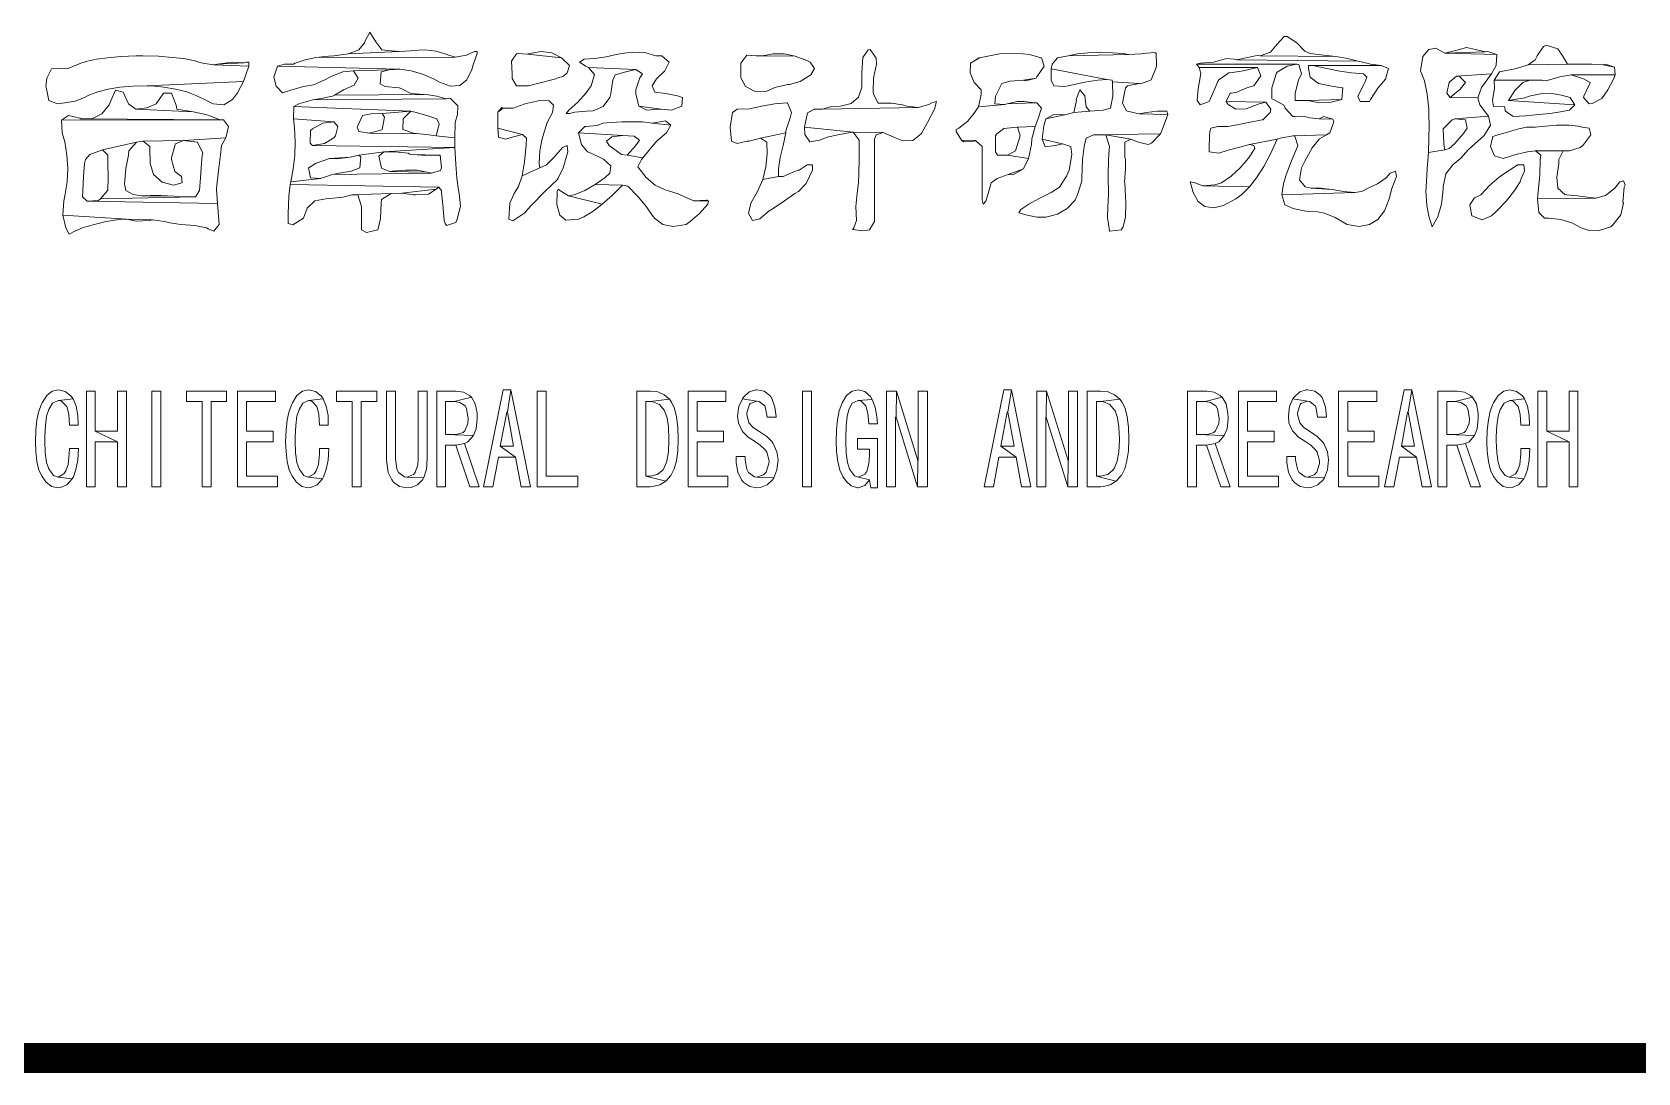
# Model space of a CAD drawing. Extents: x 0 to 1472, y -2 to 594.
# Drawn here: x 1410.73 to 1443, y 523.7 to 544.61 of the extents above; entities that cross this region are included whole.
import ezdxf

# ---------------------------------------------------------------- set-up
doc = ezdxf.new("R2010")
doc.units = 0
doc.header["$LTSCALE"] = 10
doc.header["$MEASUREMENT"] = 0
doc.layers.add('BTTK', color=7, linetype='Continuous')

# ---------------------------------------------------------------- blocks, each defined once
blk = doc.blocks.new('2017-0911-140129')
at = {"lineweight": 0}
for points in [[(-44.239, 20.608), (-44.331, 20.435), (-44.346, 20.391), (-44.46, 20.255), (-44.666, 20.17), (-43.648, 20.218), (-43.879, 20.24), (-43.993, 20.255), (-44.114, 20.413)], [(-25.862, 20.523), (-26.002, 20.369), (-26.138, 20.203), (-26.343, 20.134), (-24.822, 20.115), (-25.068, 20.148), (-25.337, 20.178), (-25.45, 20.226), (-25.605, 20.391), (-25.608, 20.395), (-25.803, 20.519)], [(-20.596, 20.347), (-20.651, 20.321), (-20.776, 20.134), (-20.817, 20.049), (-20.956, 19.954), (-20.166, 19.961), (-20.254, 20.112), (-20.365, 20.273)], [(-48.8, 20.134), (-48.936, 20.13), (-49.244, 20.115), (-49.509, 20.093), (-49.729, 20.064), (-49.909, 20.027), (-50.045, 19.983), (-50.284, 19.884), (-50.475, 19.876), (-50.637, 19.873), (-50.729, 19.682), (-50.747, 19.513), (-50.744, 19.502), (-50.692, 19.233), (-50.512, 19.167), (-50.369, 19.189), (-50.159, 19.219), (-49.972, 19.296), (-49.884, 19.344), (-49.704, 19.41), (-49.498, 19.465), (-49.263, 19.502), (-49.002, 19.524), (-48.711, 19.531), (-46.779, 19.619), (-46.672, 19.921), (-47.381, 19.95), (-47.594, 19.983), (-47.624, 19.994), (-47.778, 20.038), (-47.973, 20.075), (-48.208, 20.101), (-48.484, 20.123)], [(-42.079, 20.218), (-42.134, 20.218), (-42.292, 20.148), (-42.523, 20.104), (-45.32, 20.097), (-45.54, 20.049), (-45.735, 19.983), (-45.772, 19.965), (-45.952, 19.961), (-46.091, 19.921), (-43.633, 19.862), (-43.409, 19.832), (-43.181, 19.766), (-42.942, 19.66), (-42.839, 19.601), (-42.615, 19.524), (-42.431, 19.538), (-42.288, 19.649), (-42.185, 19.854), (-42.159, 19.95), (-42.079, 20.178)], [(-43.133, 20.251), (-43.376, 20.24), (-43.416, 20.233), (-43.648, 20.218), (-44.666, 20.17), (-44.963, 20.134), (-45.07, 20.126), (-45.32, 20.097), (-42.523, 20.104), (-42.692, 20.156), (-42.692, 20.156), (-42.905, 20.222)], [(-41.266, 20.178), (-41.292, 20.174), (-41.391, 20.027), (-41.377, 19.77), (-41.377, 19.704), (-41.377, 19.674), (-41.292, 19.527), (-41.05, 19.531), (-41.024, 19.538), (-40.84, 19.582), (-40.528, 19.66), (-40.473, 19.682), (-40.348, 19.726), (-40.274, 19.792), (-40.223, 19.939), (-40.388, 20.093), (-41.072, 20.167)], [(-40.796, 20.218), (-41.031, 20.178), (-41.072, 20.167), (-40.388, 20.093), (-40.583, 20.192)], [(-38.841, 20.203), (-39.08, 20.192), (-39.286, 20.156), (-39.488, 20.112), (-39.719, 20.079), (-39.933, 20.067), (-40.024, 20.005), (-39.896, 19.921), (-39.844, 19.898), (-38.889, 19.854), (-38.76, 19.77), (-38.808, 19.689), (-38.889, 19.446), (-38.889, 19.366), (-38.83, 19.119), (-38.382, 19.061), (-38.176, 19.042), (-37.97, 19.123), (-37.952, 19.296), (-38.055, 19.325), (-38.286, 19.377), (-38.51, 19.402), (-38.566, 19.531), (-38.474, 19.671), (-38.312, 19.832), (-38.22, 20.005), (-38.367, 20.134), (-38.492, 20.134), (-38.709, 20.2)], [(-36.658, 20.145), (-36.78, 19.983), (-36.783, 19.689), (-36.688, 19.513), (-36.493, 19.413), (-36.258, 19.424), (-36.096, 19.494), (-35.843, 19.553), (-35.806, 19.557), (-35.589, 19.619), (-35.372, 19.748), (-35.302, 19.876), (-35.391, 20.005), (-35.457, 20.038), (-35.688, 20.123), (-36.475, 20.134)], [(-36.133, 20.174), (-36.346, 20.134), (-36.475, 20.134), (-35.688, 20.123), (-35.912, 20.17)], [(-34.185, 20.262), (-34.222, 20.251), (-34.332, 20.097), (-34.347, 19.792), (-34.347, 19.785), (-34.347, 19.505), (-34.42, 19.299), (-34.564, 19.175), (-34.781, 19.123), (-34.957, 19.116), (-35.141, 19.061), (-33.215, 19.094), (-33.447, 19.123), (-33.535, 19.145), (-33.759, 19.178), (-34.024, 19.182), (-34.112, 19.362), (-34.119, 19.417), (-34.115, 19.682), (-34.057, 19.961), (-34.06, 20.086)], [(-31.356, 20.181), (-31.584, 20.17), (-31.786, 20.134), (-31.984, 20.09), (-32.164, 19.983), (-32.172, 19.792), (-32.094, 19.597), (-31.951, 19.446), (-31.951, 19.355), (-32.003, 19.105), (-31.481, 19.152), (-31.679, 19.167), (-31.664, 19.318), (-31.536, 19.575), (-31.378, 19.623), (-31.102, 19.641), (-30.849, 19.682), (-30.83, 19.707), (-30.687, 19.921), (-30.742, 20.09), (-30.749, 20.09), (-30.977, 20.156), (-31.11, 20.17)], [(-31.995, 20.093), (-32.164, 19.983), (-31.984, 20.09)], [(-28.46, 20.196), (-28.706, 20.178), (-28.739, 20.17), (-28.993, 20.156), (-30.202, 20.134), (-30.202, 20.134), (-30.419, 20.09), (-30.525, 19.961), (-30.544, 19.869), (-29.427, 19.656), (-29.32, 19.641), (-29.313, 19.612), (-28.776, 19.575), (-28.75, 19.568), (-28.545, 19.641), (-28.537, 19.649), (-28.434, 19.898), (-28.427, 19.943), (-28.434, 20.178)], [(-29.57, 20.2), (-29.805, 20.192), (-30.014, 20.17), (-30.202, 20.134), (-28.993, 20.156), (-29.103, 20.178), (-29.313, 20.192)], [(-27.02, 20.075), (-27.211, 20.027), (-27.28, 20.001), (-27.552, 19.983), (-27.626, 19.961), (-25.605, 19.961), (-25.568, 19.957), (-25.517, 19.77), (-25.572, 19.641), (-25.642, 19.384), (-25.642, 19.233), (-25.517, 19.233), (-25.384, 19.237), (-24.705, 19.252), (-24.701, 19.259), (-24.686, 19.491), (-24.705, 19.491), (-24.903, 19.524), (-25.175, 19.575), (-25.175, 19.575), (-25.337, 19.704), (-25.373, 19.876), (-25.373, 19.939), (-25.281, 19.939), (-23.911, 19.939), (-24.128, 19.961), (-24.175, 19.976), (-24.374, 20.027), (-26.814, 20.049), (-26.869, 20.067)], [(-26.406, 20.137), (-26.634, 20.09), (-26.814, 20.049), (-24.374, 20.027), (-24.591, 20.075), (-24.822, 20.115), (-26.343, 20.134)], [(-22.812, 20.284), (-22.952, 20.262), (-23.077, 20.115), (-23.121, 19.832), (-23.04, 19.627), (-22.985, 19.362), (-22.955, 19.061), (-22.952, 18.939), (-22.948, 18.73), (-22.952, 18.476), (-22.963, 18.19), (-22.632, 18.245), (-22.65, 18.351), (-22.65, 18.384), (-22.669, 18.653), (-22.669, 18.664), (-22.489, 18.844), (-22.43, 18.866), (-21.757, 18.921), (-21.93, 19.145), (-21.967, 19.285), (-22.525, 19.296), (-22.595, 19.384), (-22.544, 19.597), (-22.525, 19.619), (-22.397, 19.726), (-21.695, 19.77), (-21.603, 19.935), (-21.588, 20.156), (-22.636, 20.185)], [(-22.195, 20.299), (-22.415, 20.24), (-22.636, 20.185), (-21.813, 20.211), (-22.018, 20.262)], [(-21.768, 20.218), (-21.813, 20.211), (-22.636, 20.185), (-21.588, 20.156)], [(-46.672, 20.005), (-46.727, 20.005), (-46.76, 19.994), (-47.304, 19.961), (-47.381, 19.95), (-46.672, 19.921)], [(-46.999, 20.005), (-47.098, 19.994), (-47.304, 19.961), (-46.76, 19.994)], [(-46.091, 19.921), (-46.169, 19.704), (-46.121, 19.52), (-45.996, 19.391), (-45.808, 19.446), (-45.797, 19.45), (-45.573, 19.513), (-45.367, 19.549), (-45.158, 19.641), (-45.004, 19.726), (-44.779, 19.807), (-44.566, 19.832), (-43.846, 19.847), (-43.633, 19.862)], [(-43.846, 19.847), (-44.566, 19.832), (-44.474, 19.682), (-44.555, 19.542), (-44.765, 19.446), (-44.945, 19.34), (-43.155, 19.358), (-43.412, 19.377), (-43.593, 19.469), (-43.648, 19.491), (-43.934, 19.513), (-44.03, 19.571), (-44.008, 19.81)], [(-39.844, 19.898), (-39.723, 19.759), (-39.789, 19.531), (-39.888, 19.391), (-40.057, 19.2), (-40.241, 19.039), (-40.293, 18.976), (-40.223, 18.976), (-40.12, 18.998), (-39.881, 19.017), (-39.752, 19.028), (-39.547, 19.116), (-39.411, 19.296), (-39.396, 19.373), (-39.356, 19.641), (-39.304, 19.748), (-39.095, 19.81), (-38.889, 19.854)], [(-30.544, 19.869), (-30.544, 19.641), (-30.492, 19.531), (-30.275, 19.513), (-30.202, 19.527), (-29.867, 19.601), (-29.61, 19.641), (-29.427, 19.656)], [(-27.626, 19.961), (-27.571, 19.898), (-26.399, 19.898), (-26.332, 19.733), (-26.472, 19.531), (-26.612, 19.487), (-26.814, 19.402), (-26.92, 19.384), (-26.946, 19.38), (-27.031, 19.211), (-26.233, 19.204), (-26.13, 19.061), (-26.141, 18.994), (-26.292, 18.844), (-26.307, 18.844), (-26.579, 18.792), (-26.806, 18.748), (-26.994, 18.715), (-27.192, 18.715), (-27.336, 18.675), (-27.354, 18.609), (-27.365, 18.52), (-27.372, 18.267), (-27.372, 18.201), (-27.174, 18.179), (-26.987, 18.234), (-26.755, 18.296), (-26.56, 18.351), (-26.002, 18.458), (-25.913, 18.484), (-25.678, 18.524), (-25.01, 18.546), (-24.943, 18.583), (-24.866, 18.803), (-24.885, 18.859), (-25.157, 18.866), (-25.355, 18.888), (-25.417, 18.903), (-25.642, 18.91), (-25.689, 18.914), (-25.84, 19.083), (-25.866, 19.138), (-26.075, 19.252), (-26.108, 19.27), (-26.112, 19.491), (-26.101, 19.509), (-26.02, 19.77), (-26.002, 19.803), (-25.803, 19.921), (-25.605, 19.961)], [(-27.571, 19.898), (-27.538, 19.777), (-27.589, 19.469), (-27.608, 19.233), (-27.552, 19.145), (-27.372, 19.211), (-27.354, 19.241), (-27.247, 19.491), (-27.192, 19.619), (-27.174, 19.649), (-26.975, 19.792), (-26.898, 19.796), (-26.689, 19.829), (-26.399, 19.898)], [(-23.911, 19.939), (-25.281, 19.939), (-25.197, 19.917), (-24.969, 19.869), (-24.741, 19.825), (-24.51, 19.792), (-24.271, 19.77), (-24.201, 19.704), (-24.238, 19.597), (-24.264, 19.557), (-24.381, 19.318), (-24.333, 19.211), (-24.146, 19.211), (-24.124, 19.252), (-23.981, 19.48), (-23.823, 19.66), (-23.767, 19.876)], [(-21.695, 19.77), (-22.397, 19.726), (-22.342, 19.722), (-22.217, 19.597), (-22.327, 19.461), (-22.525, 19.296), (-21.967, 19.285), (-21.893, 19.494)], [(-19.678, 19.961), (-19.964, 19.961), (-20.166, 19.961), (-20.956, 19.954), (-21.195, 19.876), (-21.533, 19.81), (-21.64, 19.641), (-20.684, 19.641), (-20.604, 19.627), (-20.343, 19.704), (-20.324, 19.707), (-20.093, 19.748), (-19.207, 19.748), (-19.226, 19.906), (-19.457, 19.95)], [(-19.207, 19.748), (-20.093, 19.748), (-19.847, 19.667), (-19.714, 19.597), (-19.718, 19.579), (-19.839, 19.318), (-19.847, 19.292), (-19.733, 19.167), (-19.674, 19.175), (-19.479, 19.274), (-19.354, 19.446), (-19.244, 19.66)], [(-19.406, 19.961), (-19.457, 19.95), (-19.226, 19.906)], [(-49.351, 19.443), (-49.45, 19.211), (-49.479, 19.149), (-49.623, 18.965), (-49.81, 18.873), (-50.045, 18.866), (-47.249, 18.844), (-47.466, 18.932), (-47.569, 18.961), (-47.785, 19.006), (-48.943, 19.061), (-49.09, 19.167), (-49.196, 19.402)], [(-48.223, 19.384), (-48.384, 19.384), (-48.531, 19.167), (-48.722, 19.09), (-48.943, 19.061), (-47.785, 19.006), (-48.116, 19.061), (-48.131, 19.138)], [(-46.779, 19.619), (-48.711, 19.531), (-48.631, 19.531), (-48.377, 19.505), (-48.142, 19.465), (-47.918, 19.406), (-47.712, 19.329), (-47.521, 19.233), (-47.385, 19.167), (-47.172, 19.149), (-46.999, 19.252), (-46.896, 19.391)], [(-29.313, 19.612), (-29.302, 19.318), (-29.353, 19.083), (-29.5, 19.039), (-29.768, 19.017), (-30.092, 18.994), (-30.272, 18.947), (-30.654, 18.866), (-30.694, 18.723), (-30.724, 18.458), (-30.319, 18.366), (-30.147, 18.307), (-30.128, 18.146), (-30.184, 17.837), (-30.235, 17.716), (-30.378, 17.495), (-30.544, 17.385), (-30.584, 17.367), (-30.797, 17.256), (-30.996, 17.15), (-31.157, 17.043), (-31.194, 16.977), (-31.121, 16.955), (-31.054, 16.94), (-30.834, 16.893), (-30.654, 16.893), (-30.419, 16.948), (-30.22, 17.062), (-30.059, 17.234), (-30.003, 17.381), (-29.93, 17.62), (-29.93, 17.683), (-29.912, 18.043), (-29.882, 18.311), (-29.842, 18.48), (-29.695, 18.546), (-28.346, 18.565), (-28.291, 18.697), (-28.291, 18.697), (-28.203, 18.954), (-28.776, 18.969), (-29.011, 19.017), (-29.037, 19.031), (-29.111, 19.186), (-29.048, 19.491), (-29.008, 19.531), (-28.776, 19.575)], [(-30.849, 19.682), (-31.102, 19.641), (-31.058, 19.63)], [(-29.967, 19.446), (-30.04, 19.252), (-30.037, 19.237), (-30.092, 18.994), (-29.768, 19.017), (-29.842, 19.105), (-29.867, 19.329)], [(-21.64, 19.641), (-21.636, 19.48), (-21.677, 19.233), (-21.655, 19.112), (-21.427, 19.105), (-21.423, 19.024), (-21.261, 18.91), (-21.008, 18.928), (-20.751, 18.95), (-20.515, 18.976), (-20.31, 19.006), (-20.126, 19.039), (-20.019, 19.145), (-21.353, 19.233), (-21.228, 19.435), (-21.063, 19.597), (-20.945, 19.634), (-20.684, 19.641)], [(-20.482, 19.373), (-20.71, 19.369), (-20.938, 19.318), (-21.026, 19.288), (-21.243, 19.252), (-21.353, 19.233), (-20.019, 19.145), (-20.111, 19.296), (-20.291, 19.34)], [(-45.764, 19.116), (-45.772, 18.866), (-44.963, 18.803), (-44.879, 18.715), (-44.926, 18.524), (-44.963, 18.484), (-45.151, 18.37), (-45.393, 18.329), (-42.527, 18.289), (-42.531, 18.484), (-42.905, 18.524), (-43.052, 18.546), (-43.232, 18.565), (-44.254, 18.576), (-44.456, 18.609), (-44.489, 18.697), (-44.386, 18.932), (-44.217, 18.969), (-43.989, 18.976), (-43.412, 19.017)], [(-42.619, 19.274), (-42.703, 19.27), (-45.386, 19.248), (-45.665, 19.167), (-45.764, 19.116), (-43.412, 19.017), (-43.332, 18.998), (-43.093, 18.936), (-42.891, 18.866), (-42.843, 18.756), (-42.905, 18.524), (-42.531, 18.484), (-42.52, 18.792), (-42.475, 18.954), (-42.472, 19.127)], [(-43.141, 19.362), (-43.155, 19.358), (-44.945, 19.34), (-44.989, 19.322), (-45.213, 19.274), (-45.386, 19.248), (-42.703, 19.27), (-42.891, 19.318), (-42.898, 19.322)], [(-40.822, 19.237), (-41.123, 19.167), (-41.138, 19.16), (-41.358, 19.083), (-41.557, 19.083), (-41.667, 19.002), (-41.663, 18.675), (-41.171, 18.55), (-41.086, 18.48), (-41.094, 18.344), (-41.127, 17.999), (-41.178, 17.719), (-40.818, 17.881), (-40.833, 17.966), (-40.818, 18.223), (-40.781, 18.436), (-40.759, 18.513), (-40.671, 18.789), (-40.565, 18.994), (-40.546, 19.138), (-40.631, 19.23)], [(-41.586, 19.094), (-41.667, 19.002), (-41.557, 19.083)], [(-38.83, 19.119), (-38.672, 19.039), (-38.455, 19.061), (-38.382, 19.061)], [(-35.843, 19.189), (-35.854, 19.189), (-36.096, 19.167), (-36.328, 19.13), (-36.544, 19.083), (-36.6, 19.064), (-36.853, 19.061), (-36.952, 18.994), (-36.996, 18.697), (-36.971, 18.418), (-36.853, 18.373), (-36.655, 18.418), (-36.611, 18.418), (-36.383, 18.48), (-35.879, 18.587), (-35.876, 18.627), (-35.787, 18.888), (-35.765, 18.991)], [(-32.851, 19.211), (-32.94, 19.189), (-33.002, 19.156), (-33.215, 19.094), (-35.141, 19.061), (-35.302, 19.061), (-35.442, 18.987), (-35.501, 18.697), (-34.523, 18.601), (-33.921, 18.59), (-33.663, 18.48), (-33.528, 18.425), (-33.322, 18.429), (-33.156, 18.565), (-33.145, 18.587), (-33.028, 18.789), (-32.888, 19.061)], [(-35.306, 19.061), (-35.442, 18.987), (-35.302, 19.061)], [(-34.005, 19.189), (-34.024, 19.182), (-33.759, 19.178)], [(-30.834, 19.189), (-30.874, 19.186), (-31.426, 19.167), (-31.481, 19.152), (-32.003, 19.105), (-32.113, 18.954), (-32.183, 18.866), (-32.219, 18.822), (-32.399, 18.675), (-32.454, 18.653), (-32.454, 18.609), (-32.348, 18.436), (-32.065, 18.429), (-31.933, 18.307), (-31.933, 18.182), (-31.933, 17.899), (-31.933, 17.642), (-31.933, 17.462), (-31.933, 17.234), (-31.914, 17.15), (-31.859, 17.212), (-31.822, 17.322), (-31.753, 17.58), (-31.631, 17.664), (-31.411, 17.749), (-31.102, 17.859), (-30.999, 18.072), (-31.422, 18.135), (-31.624, 18.138), (-31.661, 18.204), (-31.661, 18.524), (-31.646, 18.557), (-31.499, 18.671), (-31.227, 18.697), (-30.867, 18.715), (-30.812, 18.851), (-30.742, 19.083)], [(-31.227, 19.215), (-31.426, 19.167), (-30.874, 19.186), (-31.084, 19.211)], [(-27.031, 19.211), (-26.987, 19.152), (-26.832, 19.057), (-26.626, 19.064), (-26.362, 19.167), (-26.233, 19.204)], [(-24.705, 19.252), (-25.384, 19.237), (-25.157, 19.189), (-24.947, 19.193)], [(-50.295, 18.932), (-50.431, 18.836), (-47.249, 18.844), (-50.045, 18.866), (-50.064, 18.877)], [(-47.179, 18.844), (-47.249, 18.844), (-50.431, 18.836), (-50.424, 18.587), (-50.369, 18.403), (-50.325, 18.138), (-50.306, 17.874), (-50.321, 17.598), (-50.369, 17.322), (-50.387, 17.22), (-50.405, 16.933), (-50.405, 16.933), (-49.123, 16.848), (-48.601, 16.834), (-48.366, 16.804), (-48.256, 16.775), (-48.035, 16.742), (-47.756, 16.72), (-47.752, 16.72), (-47.521, 16.676), (-47.484, 16.654), (-47.374, 16.61), (-47.267, 16.742), (-47.286, 16.999), (-47.3, 17.168), (-49.917, 17.212), (-50.009, 17.3), (-50.005, 17.422), (-49.994, 17.705), (-49.972, 17.966), (-49.953, 18.05), (-49.865, 18.149), (-49.612, 18.245), (-48.925, 18.395), (-48.796, 18.414), (-47.984, 18.429), (-47.131, 18.484), (-47.08, 18.712)], [(-45.772, 18.866), (-45.753, 18.682), (-45.739, 18.403), (-45.746, 18.131), (-45.775, 17.863), (-45.827, 17.602), (-45.231, 17.664), (-45.43, 17.683), (-45.467, 17.881), (-45.316, 17.977), (-45.051, 18.072), (-44.636, 18.094), (-44.456, 18.138), (-43.953, 18.201), (-42.527, 18.289), (-45.393, 18.329), (-45.434, 18.377), (-45.43, 18.631), (-45.389, 18.664), (-45.184, 18.778), (-44.963, 18.803)], [(-43.412, 19.017), (-43.989, 18.976), (-43.945, 18.899), (-43.989, 18.653), (-44.015, 18.638), (-44.254, 18.576), (-43.232, 18.565), (-43.361, 18.576), (-43.574, 18.653), (-43.567, 18.866)], [(-38.76, 18.803), (-39.176, 18.803), (-39.385, 18.789), (-39.554, 18.781), (-39.668, 18.734), (-39.896, 18.715), (-39.914, 18.715), (-40.043, 18.587), (-39.153, 18.531), (-38.922, 18.517), (-38.815, 18.436), (-38.896, 18.322), (-39.069, 18.138), (-38.749, 18.083), (-38.566, 18.307), (-38.492, 18.395), (-38.459, 18.432), (-38.275, 18.587), (-38.187, 18.737), (-38.566, 18.781)], [(-38.294, 18.825), (-38.33, 18.818), (-38.566, 18.781), (-38.187, 18.737)], [(-30.489, 18.954), (-30.654, 18.866), (-30.272, 18.947)], [(-28.218, 19.017), (-28.398, 19.017), (-28.405, 19.017), (-28.633, 18.994), (-28.776, 18.969), (-28.203, 18.954)], [(-25.065, 18.91), (-25.157, 18.866), (-24.885, 18.859)], [(-21.757, 18.921), (-22.43, 18.866), (-22.217, 18.844), (-22.184, 18.675), (-22.261, 18.568), (-22.434, 18.373), (-22.544, 18.267), (-22.632, 18.245), (-22.963, 18.19), (-22.985, 17.859), (-23.01, 17.492), (-23.018, 17.422), (-22.992, 17.128), (-22.952, 16.911), (-22.886, 16.698), (-22.775, 16.9), (-22.702, 17.153), (-22.669, 17.451), (-22.669, 17.499), (-22.61, 17.763), (-22.47, 17.944), (-22.312, 18.079), (-22.165, 18.245), (-22.158, 18.249), (-21.967, 18.418), (-21.842, 18.528), (-21.713, 18.737)], [(-20.141, 18.741), (-20.387, 18.741), (-20.684, 18.715), (-20.813, 18.697), (-20.993, 18.697), (-21.144, 18.667), (-21.335, 18.609), (-21.346, 18.605), (-21.57, 18.546), (-21.669, 18.513), (-21.713, 18.307), (-21.632, 18.12), (-21.46, 18.072), (-21.206, 18.149), (-20.975, 18.204), (-20.813, 18.223), (-20.254, 18.223), (-20.144, 18.223), (-20.129, 18.226), (-19.913, 18.289), (-19.858, 18.329), (-19.696, 18.546), (-19.733, 18.675), (-19.876, 18.697), (-19.953, 18.719)], [(-47.131, 18.484), (-47.984, 18.429), (-47.701, 18.395), (-47.594, 18.179), (-47.609, 18.138), (-47.627, 17.881), (-47.642, 17.679), (-47.664, 17.429), (-47.738, 17.297), (-49.648, 17.256), (-49.693, 17.227), (-49.917, 17.212), (-47.3, 17.168), (-47.322, 17.451), (-47.315, 17.532), (-47.275, 17.877), (-47.242, 18.142), (-47.216, 18.329)], [(-48.925, 18.395), (-49.612, 18.245), (-49.501, 18.138), (-49.501, 18.01), (-49.501, 18.002), (-49.494, 17.661), (-49.501, 17.451), (-49.505, 17.436), (-49.648, 17.256), (-47.738, 17.297), (-47.973, 17.3), (-48.171, 17.311), (-48.818, 17.322), (-48.991, 17.345), (-49.141, 17.429), (-49.167, 17.558), (-49.141, 17.859), (-49.141, 17.866), (-49.09, 18.138), (-49.079, 18.226)], [(-47.984, 18.429), (-48.796, 18.414), (-48.656, 18.307), (-48.66, 18.267), (-48.653, 17.969), (-48.583, 17.749), (-48.583, 17.749), (-48.414, 17.591), (-48.186, 17.536), (-48.006, 17.58), (-48.024, 17.708), (-48.157, 17.811), (-48.223, 18.05), (-48.226, 18.083), (-48.153, 18.351), (-48.142, 18.362)], [(-41.663, 18.675), (-41.649, 18.498), (-41.502, 18.458), (-41.424, 18.487), (-41.171, 18.55)], [(-40.043, 18.587), (-39.984, 18.348), (-39.863, 18.201), (-39.775, 18.171), (-39.543, 18.057), (-39.392, 17.921), (-39.411, 17.771), (-39.51, 17.69), (-39.712, 17.547), (-39.157, 17.536), (-39.051, 17.514), (-38.841, 17.293), (-38.676, 17.095), (-38.566, 16.933), (-38.514, 16.867), (-38.352, 16.746), (-38.139, 16.705), (-37.878, 16.742), (-37.798, 16.801), (-37.61, 16.962), (-37.445, 17.15), (-37.43, 17.212), (-37.728, 17.22), (-37.915, 17.3), (-38.04, 17.356), (-38.257, 17.429), (-38.301, 17.44), (-38.503, 17.536), (-38.687, 17.69), (-38.852, 17.899), (-38.779, 18.05), (-38.749, 18.083), (-39.069, 18.138), (-39.179, 18.146), (-39.429, 18.329), (-39.484, 18.418), (-39.374, 18.502), (-39.153, 18.531)], [(-35.879, 18.587), (-36.383, 18.48), (-36.258, 18.395), (-36.25, 18.16), (-36.28, 17.899), (-36.342, 17.646), (-36.023, 17.708), (-36.023, 17.859), (-35.99, 18.09), (-35.931, 18.329)], [(-35.501, 18.697), (-35.493, 18.55), (-35.398, 18.407), (-35.192, 18.436), (-35.049, 18.495), (-34.832, 18.546), (-34.615, 18.587), (-34.523, 18.601)], [(-34.523, 18.601), (-34.402, 18.436), (-34.402, 18.399), (-34.402, 18.046), (-34.409, 17.771), (-34.42, 17.58), (-34.446, 17.37), (-34.472, 17.106), (-34.472, 17.102), (-34.454, 16.826), (-34.509, 16.676), (-34.538, 16.643), (-34.329, 16.613), (-34.193, 16.635), (-34.093, 16.804), (-34.093, 17.062), (-34.093, 17.334), (-34.093, 17.609), (-34.093, 17.888), (-34.093, 18.171), (-34.093, 18.458), (-34.064, 18.542), (-33.921, 18.59)], [(-32.348, 18.436), (-32.3, 18.407), (-32.094, 18.418), (-32.065, 18.429)], [(-30.867, 18.715), (-31.227, 18.697), (-31.216, 18.686), (-31.168, 18.524), (-31.264, 18.223), (-31.422, 18.135), (-30.999, 18.072), (-30.941, 18.351), (-30.933, 18.465)], [(-30.724, 18.458), (-30.665, 18.304), (-30.455, 18.329), (-30.319, 18.366)], [(-28.346, 18.565), (-29.695, 18.546), (-29.445, 18.546), (-28.941, 18.458), (-28.798, 18.395), (-28.596, 18.351), (-28.526, 18.377)], [(-29.445, 18.546), (-29.371, 18.307), (-29.382, 18.241), (-29.393, 18.039), (-29.397, 17.738), (-29.39, 17.341), (-29.408, 17.106), (-29.412, 16.882), (-29.371, 16.613), (-29.364, 16.61), (-29.14, 16.635), (-29.096, 16.698), (-29.052, 16.889), (-29.044, 17.179), (-29.066, 17.58), (-29.07, 17.591), (-29.048, 17.859), (-29.048, 18.05), (-29.063, 18.094), (-29.066, 18.395), (-28.941, 18.458)], [(-26.002, 18.458), (-26.56, 18.351), (-26.472, 18.329), (-26.454, 18.267), (-26.579, 18.076), (-26.744, 17.881), (-26.924, 17.716), (-27.119, 17.58), (-27.255, 17.539), (-27.494, 17.517), (-26.56, 17.499), (-26.417, 17.683), (-26.274, 17.907), (-26.138, 18.164)], [(-25.01, 18.546), (-25.678, 18.524), (-25.649, 18.517), (-25.586, 18.329), (-25.597, 18.307), (-25.737, 17.973), (-25.829, 17.723), (-25.877, 17.558), (-25.906, 17.341), (-24.44, 17.389), (-24.668, 17.407), (-24.899, 17.447), (-25.318, 17.473), (-25.439, 17.503), (-25.553, 17.642), (-25.517, 17.881), (-25.45, 18.013), (-25.3, 18.285), (-25.153, 18.462)], [(-42.527, 18.289), (-43.953, 18.201), (-43.927, 18.201), (-43.666, 18.197), (-43.464, 18.179), (-43.431, 18.157), (-43.361, 18.149), (-42.905, 18.138), (-42.825, 18.135), (-42.799, 17.881), (-42.817, 17.83), (-42.997, 17.771), (-44.985, 17.745), (-45.231, 17.664), (-45.827, 17.602), (-45.838, 17.55), (-42.854, 17.492), (-42.799, 17.429), (-42.795, 17.389), (-42.773, 17.135), (-42.744, 16.826), (-42.725, 16.764), (-42.7, 16.724), (-42.512, 16.786), (-42.483, 16.848), (-42.417, 17.109), (-42.439, 17.363), (-42.453, 17.436), (-42.486, 17.672), (-42.512, 17.955)], [(-44.636, 18.094), (-45.051, 18.072), (-44.901, 18.065)], [(-43.953, 18.201), (-44.456, 18.138), (-44.416, 18.102), (-44.438, 17.881), (-44.614, 17.815), (-44.853, 17.771), (-44.985, 17.745), (-42.997, 17.771), (-43.082, 17.797), (-43.835, 17.808), (-44.004, 17.874), (-44.059, 18.116)], [(-43.361, 18.149), (-43.119, 18.131), (-42.905, 18.138)], [(-40.274, 18.329), (-40.366, 18.289), (-40.535, 18.094), (-40.69, 17.944), (-40.818, 17.881), (-41.178, 17.719), (-41.248, 17.506), (-41.34, 17.363), (-41.34, 17.363), (-41.421, 17.172), (-41.447, 16.848), (-41.362, 16.819), (-41.123, 16.977), (-41.068, 17.043), (-40.976, 17.142), (-40.748, 17.378), (-40.579, 17.543), (-40.473, 17.642), (-40.451, 17.675), (-40.355, 17.881), (-40.26, 18.201)], [(-20.254, 18.223), (-20.813, 18.223), (-20.703, 18.138), (-20.714, 18.035), (-20.721, 17.749), (-20.728, 17.668), (-20.758, 17.407), (-20.769, 17.256), (-19.6, 17.271), (-19.821, 17.3), (-19.964, 17.322), (-20.181, 17.341), (-20.221, 17.345), (-20.361, 17.473), (-20.379, 17.686), (-20.379, 17.694), (-20.343, 17.966), (-20.343, 18.05)], [(-43.523, 17.837), (-43.791, 17.815), (-43.835, 17.808), (-43.082, 17.797), (-43.288, 17.833)], [(-35.339, 17.944), (-35.446, 17.944), (-35.607, 17.837), (-35.626, 17.837), (-35.703, 17.808), (-35.931, 17.708), (-36.023, 17.708), (-36.342, 17.646), (-36.445, 17.403), (-36.581, 17.172), (-36.629, 16.962), (-36.544, 16.826), (-36.397, 16.859), (-36.203, 17.021), (-36.188, 17.032), (-35.968, 17.172), (-35.901, 17.216), (-35.699, 17.363), (-35.622, 17.403), (-35.468, 17.569), (-35.339, 17.837)], [(-31.102, 17.859), (-31.411, 17.749), (-31.315, 17.741)], [(-23.624, 17.815), (-23.731, 17.771), (-23.812, 17.683), (-23.984, 17.558), (-24.117, 17.503), (-24.308, 17.407), (-24.44, 17.389), (-25.906, 17.341), (-25.847, 17.139), (-25.678, 17.062), (-25.653, 17.058), (-25.425, 17.014), (-25.193, 16.999), (-25.054, 16.97), (-24.84, 16.885), (-24.598, 16.742), (-24.594, 16.742), (-24.355, 16.705), (-24.15, 16.742), (-23.981, 16.845), (-23.848, 17.017), (-23.749, 17.256), (-23.698, 17.466), (-23.606, 17.708)], [(-21.048, 17.944), (-21.173, 17.944), (-21.258, 17.881), (-21.427, 17.771), (-21.544, 17.694), (-21.732, 17.536), (-21.912, 17.341), (-22.037, 17.278), (-22.132, 17.135), (-22.092, 16.915), (-21.882, 16.837), (-21.695, 16.915), (-21.585, 17.017), (-21.401, 17.212), (-21.247, 17.407), (-21.118, 17.602), (-21.1, 17.664), (-21.03, 17.815)], [(-45.838, 17.55), (-45.864, 17.315), (-45.882, 16.955), (-45.882, 16.764), (-45.783, 16.738), (-45.573, 16.87), (-45.496, 17.073), (-45.345, 17.22), (-45.125, 17.256), (-45.04, 17.264), (-44.783, 17.293), (-44.599, 17.341), (-43.809, 17.363), (-43.593, 17.37), (-42.905, 17.451), (-42.854, 17.492)], [(-42.905, 17.451), (-43.593, 17.37), (-43.357, 17.341), (-43.321, 17.337), (-43.06, 17.352)], [(-40.454, 17.451), (-40.473, 17.407), (-40.48, 17.142), (-40.421, 16.933), (-40.296, 16.83), (-40.043, 16.848), (-39.94, 16.896), (-39.756, 17.006), (-39.565, 17.15), (-40.245, 17.322), (-40.421, 17.429)], [(-39.712, 17.547), (-39.918, 17.429), (-40.131, 17.341), (-40.245, 17.322), (-39.565, 17.15), (-39.367, 17.326), (-39.157, 17.536)], [(-27.751, 17.602), (-27.732, 17.536), (-27.692, 17.389), (-27.593, 17.205), (-27.457, 17.102), (-27.284, 17.076), (-27.078, 17.128), (-26.832, 17.256), (-26.711, 17.348), (-26.56, 17.499), (-27.494, 17.517), (-27.659, 17.58)], [(-25.134, 17.473), (-25.318, 17.473), (-24.899, 17.447)], [(-19.045, 17.62), (-19.119, 17.602), (-19.222, 17.469), (-19.402, 17.326), (-19.6, 17.271), (-20.769, 17.256), (-20.743, 16.984), (-20.633, 16.87), (-20.548, 16.867), (-20.299, 16.841), (-20.082, 16.775), (-19.894, 16.676), (-19.751, 16.628), (-19.534, 16.624), (-19.299, 16.698), (-19.255, 16.735), (-19.097, 16.937), (-19.045, 17.172), (-19.056, 17.194), (-19.027, 17.492), (-19.009, 17.536)], [(-48.653, 17.326), (-48.818, 17.322), (-48.171, 17.311), (-48.44, 17.326)], [(-43.809, 17.363), (-44.599, 17.341), (-44.482, 17.337), (-44.405, 17.106), (-44.405, 16.889), (-44.405, 16.635), (-44.305, 16.584), (-44.078, 16.635), (-44.026, 16.863), (-44.008, 17.172), (-44, 17.242)], [(-37.463, 17.234), (-37.478, 17.231), (-37.728, 17.22), (-37.43, 17.212)], [(-50.405, 16.933), (-50.35, 16.676), (-50.277, 16.547), (-50.152, 16.613), (-50.148, 16.613), (-50.001, 16.683), (-49.7, 16.764), (-49.538, 16.801), (-49.285, 16.845), (-49.123, 16.848)], [(-49.123, 16.848), (-48.936, 16.812), (-48.675, 16.826), (-48.601, 16.834)], [(-50.494, 13.42), (-50.619, 13.394), (-50.729, 13.31), (-50.824, 13.163), (-50.839, 13.137), (-50.891, 12.99), (-50.927, 12.817), (-50.949, 12.611), (-50.957, 12.376), (-50.953, 12.185), (-50.927, 11.979), (-50.887, 11.81), (-50.824, 11.678), (-50.747, 11.572), (-50.633, 11.483), (-50.501, 11.454), (-50.453, 11.458), (-50.328, 11.516), (-50.218, 11.634), (-50.501, 11.667), (-50.597, 11.7), (-50.692, 11.836), (-50.733, 11.965), (-50.762, 12.156), (-50.769, 12.398), (-50.769, 12.476), (-50.758, 12.703), (-50.733, 12.891), (-50.692, 13.027), (-50.615, 13.155), (-50.494, 13.207), (-50.203, 13.24), (-50.247, 13.299), (-50.361, 13.391)], [(-50.203, 13.24), (-50.494, 13.207), (-50.431, 13.196), (-50.328, 13.086), (-50.288, 12.935), (-50.273, 12.714), (-50.1, 12.714), (-50.108, 12.905), (-50.141, 13.093)], [(-49.755, 13.398), (-49.935, 13.398), (-49.935, 11.476), (-49.755, 11.476), (-49.755, 12.376), (-49.307, 12.376), (-49.755, 12.589)], [(-49.127, 13.398), (-49.307, 13.398), (-49.307, 12.589), (-49.755, 12.589), (-49.307, 12.376), (-49.307, 11.476), (-49.127, 11.476)], [(-48.436, 11.476), (-48.616, 11.476), (-48.616, 13.398), (-48.436, 13.398), (-48.436, 11.476)], [(-47.117, 13.398), (-47.925, 13.398), (-47.925, 13.185), (-47.609, 13.185), (-47.609, 11.476), (-47.429, 11.476), (-47.429, 13.185), (-47.117, 13.185)], [(-46.132, 13.398), (-46.896, 13.398), (-46.896, 11.476), (-46.095, 11.476), (-46.095, 11.689), (-46.716, 11.689), (-46.716, 12.376), (-46.18, 12.376), (-46.18, 12.589), (-46.716, 12.589), (-46.716, 13.185), (-46.132, 13.185)], [(-45.467, 13.42), (-45.588, 13.394), (-45.702, 13.31), (-45.794, 13.163), (-45.808, 13.137), (-45.86, 12.99), (-45.9, 12.817), (-45.922, 12.611), (-45.93, 12.376), (-45.922, 12.185), (-45.9, 11.979), (-45.856, 11.81), (-45.794, 11.678), (-45.717, 11.572), (-45.603, 11.483), (-45.474, 11.454), (-45.423, 11.458), (-45.298, 11.516), (-45.191, 11.634), (-45.474, 11.667), (-45.566, 11.7), (-45.661, 11.836), (-45.706, 11.965), (-45.731, 12.156), (-45.739, 12.398), (-45.739, 12.476), (-45.728, 12.703), (-45.702, 12.891), (-45.661, 13.027), (-45.584, 13.155), (-45.467, 13.207), (-45.173, 13.24), (-45.217, 13.299), (-45.331, 13.391)], [(-45.173, 13.24), (-45.467, 13.207), (-45.401, 13.196), (-45.301, 13.086), (-45.261, 12.935), (-45.246, 12.714), (-45.073, 12.714), (-45.077, 12.905), (-45.114, 13.093)], [(-44.096, 13.398), (-44.908, 13.398), (-44.908, 13.185), (-44.592, 13.185), (-44.592, 11.476), (-44.412, 11.476), (-44.412, 13.185), (-44.096, 13.185)], [(-43.721, 13.398), (-43.901, 13.398), (-43.901, 12.038), (-43.898, 11.954), (-43.868, 11.763), (-43.798, 11.612), (-43.758, 11.557), (-43.644, 11.48), (-43.493, 11.454), (-43.409, 11.461), (-43.277, 11.513), (-43.177, 11.612), (-43.152, 11.663), (-43.493, 11.667), (-43.541, 11.674), (-43.659, 11.759), (-43.695, 11.836), (-43.721, 12.038)], [(-43.085, 13.398), (-43.266, 13.398), (-43.266, 12.038), (-43.273, 11.913), (-43.328, 11.759), (-43.361, 11.719), (-43.493, 11.667), (-43.152, 11.663), (-43.1, 11.829), (-43.085, 12.038)], [(-42.501, 13.398), (-42.894, 13.398), (-42.894, 11.476), (-42.714, 11.476), (-42.714, 12.31), (-42.509, 12.31), (-42.336, 12.343), (-42.266, 12.38), (-42.156, 12.501), (-42.714, 12.523), (-42.714, 13.185), (-42.542, 13.185), (-42.196, 13.277), (-42.233, 13.31), (-42.354, 13.376)], [(-42.196, 13.277), (-42.542, 13.185), (-42.431, 13.17), (-42.321, 13.097), (-42.292, 13.038), (-42.259, 12.847), (-42.266, 12.747), (-42.328, 12.6), (-42.365, 12.567), (-42.494, 12.523), (-42.714, 12.523), (-42.156, 12.501), (-42.101, 12.641), (-42.079, 12.847), (-42.082, 12.953), (-42.119, 13.141)], [(-41.402, 13.42), (-41.56, 13.42), (-41.954, 11.476), (-41.763, 11.476), (-41.652, 12.071), (-41.307, 12.071), (-41.616, 12.288), (-41.487, 12.972), (-41.472, 12.972)], [(-41.402, 13.42), (-41.472, 12.972), (-41.347, 12.288), (-41.616, 12.288), (-41.307, 12.071), (-41.197, 11.476), (-41.009, 11.476)], [(-40.693, 13.398), (-40.877, 13.398), (-40.877, 11.476), (-40.057, 11.476), (-40.057, 11.689), (-40.693, 11.689)], [(-38.606, 13.398), (-38.871, 13.398), (-38.871, 11.476), (-38.606, 11.476), (-38.547, 11.48), (-38.411, 11.516), (-38.29, 11.59), (-38.69, 11.689), (-38.69, 13.185), (-38.606, 13.185), (-38.216, 13.236), (-38.323, 13.324), (-38.452, 13.38)], [(-38.216, 13.236), (-38.606, 13.185), (-38.547, 13.181), (-38.419, 13.13), (-38.323, 13.016), (-38.316, 13.001), (-38.264, 12.861), (-38.238, 12.674), (-38.227, 12.431), (-38.227, 12.409), (-38.238, 12.174), (-38.272, 11.99), (-38.323, 11.858), (-38.352, 11.81), (-38.463, 11.722), (-38.606, 11.689), (-38.69, 11.689), (-38.29, 11.59), (-38.187, 11.704), (-38.187, 11.704), (-38.121, 11.832), (-38.077, 11.994), (-38.047, 12.196), (-38.04, 12.431), (-38.04, 12.435), (-38.047, 12.674), (-38.073, 12.876), (-38.114, 13.045), (-38.172, 13.174)], [(-37.081, 13.398), (-37.842, 13.398), (-37.842, 11.476), (-37.041, 11.476), (-37.041, 11.689), (-37.662, 11.689), (-37.662, 12.376), (-37.129, 12.376), (-37.129, 12.589), (-37.662, 12.589), (-37.662, 13.185), (-37.081, 13.185)], [(-36.75, 13.244), (-36.82, 13.086), (-36.846, 12.894), (-36.831, 12.762), (-36.758, 12.6), (-36.736, 12.571), (-36.636, 12.468), (-36.489, 12.376), (-36.39, 12.31), (-36.287, 12.207), (-36.261, 12.167), (-36.214, 11.994), (-36.217, 11.943), (-36.269, 11.77), (-36.324, 11.711), (-36.46, 11.667), (-36.118, 11.656), (-36.056, 11.814), (-36.034, 12.016), (-36.056, 12.178), (-36.129, 12.343), (-36.155, 12.376), (-36.261, 12.483), (-36.397, 12.578), (-36.533, 12.667), (-36.618, 12.758), (-36.662, 12.928), (-36.662, 12.961), (-36.607, 13.13), (-36.592, 13.148), (-36.46, 13.196)], [(-36.46, 13.42), (-36.482, 13.42), (-36.614, 13.38), (-36.725, 13.277), (-36.75, 13.244), (-36.46, 13.196), (-36.412, 13.188), (-36.302, 13.097), (-36.284, 13.056), (-36.254, 12.872), (-36.074, 12.872), (-36.074, 12.887), (-36.096, 13.075), (-36.159, 13.251), (-36.199, 13.31), (-36.313, 13.394)], [(-35.358, 11.476), (-35.541, 11.476), (-35.541, 13.398), (-35.358, 13.398), (-35.358, 11.476)], [(-34.424, 13.42), (-34.542, 13.394), (-34.656, 13.31), (-34.748, 13.163), (-34.755, 13.141), (-34.803, 12.997), (-34.836, 12.821), (-34.858, 12.615), (-34.865, 12.376), (-34.858, 12.185), (-34.832, 11.979), (-34.792, 11.81), (-34.729, 11.678), (-34.674, 11.594), (-34.564, 11.491), (-34.439, 11.454), (-34.424, 11.454), (-34.292, 11.502), (-34.196, 11.612), (-34.417, 11.667), (-34.494, 11.693), (-34.597, 11.825), (-34.597, 11.829), (-34.641, 11.961), (-34.667, 12.152), (-34.674, 12.398), (-34.674, 12.465), (-34.667, 12.7), (-34.645, 12.887), (-34.612, 13.027), (-34.542, 13.155), (-34.424, 13.207), (-34.141, 13.229), (-34.178, 13.291), (-34.288, 13.391)], [(-33.652, 13.398), (-33.851, 13.398), (-33.851, 11.476), (-33.671, 11.476), (-33.671, 12.872), (-33.66, 12.872)], [(-33.652, 13.398), (-33.66, 12.872), (-33.23, 11.476), (-33.223, 12.005)], [(-33.031, 13.398), (-33.215, 13.398), (-33.215, 12.005), (-33.223, 12.005), (-33.23, 11.476), (-33.031, 11.476)], [(-31.345, 13.42), (-31.499, 13.42), (-31.892, 11.476), (-31.705, 11.476), (-31.595, 12.071), (-31.249, 12.071), (-31.554, 12.288), (-31.429, 12.972), (-31.415, 12.972)], [(-31.345, 13.42), (-31.415, 12.972), (-31.29, 12.288), (-31.554, 12.288), (-31.249, 12.071), (-31.139, 11.476), (-30.952, 11.476)], [(-30.636, 13.398), (-30.834, 13.398), (-30.834, 11.476), (-30.65, 11.476), (-30.65, 12.872), (-30.643, 12.872)], [(-30.636, 13.398), (-30.643, 12.872), (-30.213, 11.476), (-30.202, 12.005)], [(-30.014, 13.398), (-30.195, 13.398), (-30.195, 12.005), (-30.202, 12.005), (-30.213, 11.476), (-30.014, 11.476)], [(-29.551, 13.398), (-29.82, 13.398), (-29.82, 11.476), (-29.551, 11.476), (-29.493, 11.48), (-29.357, 11.516), (-29.235, 11.59), (-29.636, 11.689), (-29.636, 13.185), (-29.551, 13.185), (-29.166, 13.236), (-29.269, 13.324), (-29.397, 13.38)], [(-29.166, 13.236), (-29.551, 13.185), (-29.496, 13.181), (-29.364, 13.13), (-29.269, 13.016), (-29.261, 13.001), (-29.213, 12.861), (-29.184, 12.674), (-29.173, 12.431), (-29.173, 12.409), (-29.184, 12.174), (-29.217, 11.99), (-29.269, 11.858), (-29.302, 11.81), (-29.408, 11.722), (-29.551, 11.689), (-29.636, 11.689), (-29.235, 11.59), (-29.136, 11.704), (-29.133, 11.704), (-29.066, 11.832), (-29.022, 11.994), (-28.993, 12.196), (-28.986, 12.431), (-28.986, 12.435), (-28.993, 12.674), (-29.019, 12.876), (-29.059, 13.045), (-29.118, 13.174)], [(-27.413, 13.398), (-27.806, 13.398), (-27.806, 11.476), (-27.626, 11.476), (-27.626, 12.31), (-27.42, 12.31), (-27.247, 12.343), (-27.178, 12.38), (-27.067, 12.501), (-27.626, 12.523), (-27.626, 13.185), (-27.453, 13.185), (-27.108, 13.277), (-27.145, 13.31), (-27.266, 13.376)], [(-27.108, 13.277), (-27.453, 13.185), (-27.343, 13.17), (-27.233, 13.097), (-27.203, 13.038), (-27.17, 12.847), (-27.178, 12.747), (-27.24, 12.6), (-27.273, 12.567), (-27.405, 12.523), (-27.626, 12.523), (-27.067, 12.501), (-27.009, 12.641), (-26.99, 12.847), (-26.994, 12.953), (-27.031, 13.141)], [(-26.016, 13.398), (-26.777, 13.398), (-26.777, 11.476), (-25.976, 11.476), (-25.976, 11.689), (-26.597, 11.689), (-26.597, 12.376), (-26.06, 12.376), (-26.06, 12.589), (-26.597, 12.589), (-26.597, 13.185), (-26.016, 13.185)], [(-25.686, 13.244), (-25.755, 13.086), (-25.778, 12.894), (-25.767, 12.762), (-25.693, 12.6), (-25.671, 12.571), (-25.572, 12.468), (-25.425, 12.376), (-25.326, 12.31), (-25.223, 12.207), (-25.197, 12.167), (-25.149, 11.994), (-25.153, 11.943), (-25.204, 11.77), (-25.256, 11.711), (-25.395, 11.667), (-25.05, 11.656), (-24.991, 11.814), (-24.969, 12.016), (-24.991, 12.178), (-25.065, 12.343), (-25.09, 12.376), (-25.197, 12.483), (-25.333, 12.578), (-25.469, 12.667), (-25.55, 12.758), (-25.597, 12.928), (-25.597, 12.961), (-25.542, 13.13), (-25.528, 13.148), (-25.395, 13.196)], [(-25.395, 13.42), (-25.417, 13.42), (-25.55, 13.38), (-25.66, 13.277), (-25.686, 13.244), (-25.395, 13.196), (-25.344, 13.188), (-25.237, 13.097), (-25.219, 13.056), (-25.19, 12.872), (-25.01, 12.872), (-25.01, 12.887), (-25.032, 13.075), (-25.094, 13.251), (-25.134, 13.31), (-25.248, 13.394)], [(-24.003, 13.398), (-24.767, 13.398), (-24.767, 11.476), (-23.962, 11.476), (-23.962, 11.689), (-24.583, 11.689), (-24.583, 12.376), (-24.05, 12.376), (-24.05, 12.589), (-24.583, 12.589), (-24.583, 13.185), (-24.003, 13.185)], [(-23.297, 13.42), (-23.451, 13.42), (-23.845, 11.476), (-23.657, 11.476), (-23.547, 12.071), (-23.202, 12.071), (-23.507, 12.288), (-23.382, 12.972), (-23.367, 12.972)], [(-23.297, 13.42), (-23.367, 12.972), (-23.242, 12.288), (-23.507, 12.288), (-23.202, 12.071), (-23.091, 11.476), (-22.904, 11.476)], [(-22.386, 13.398), (-22.775, 13.398), (-22.775, 11.476), (-22.595, 11.476), (-22.595, 12.31), (-22.393, 12.31), (-22.22, 12.343), (-22.147, 12.38), (-22.037, 12.501), (-22.595, 12.523), (-22.595, 13.185), (-22.423, 13.185), (-22.077, 13.277), (-22.118, 13.31), (-22.239, 13.376)], [(-22.077, 13.277), (-22.423, 13.185), (-22.312, 13.17), (-22.202, 13.097), (-22.173, 13.038), (-22.14, 12.847), (-22.147, 12.747), (-22.213, 12.6), (-22.246, 12.567), (-22.375, 12.523), (-22.595, 12.523), (-22.037, 12.501), (-21.982, 12.641), (-21.96, 12.847), (-21.963, 12.953), (-22, 13.141)], [(-21.324, 13.42), (-21.445, 13.394), (-21.559, 13.31), (-21.655, 13.163), (-21.666, 13.137), (-21.721, 12.99), (-21.757, 12.817), (-21.779, 12.611), (-21.787, 12.376), (-21.779, 12.185), (-21.757, 11.979), (-21.713, 11.81), (-21.655, 11.678), (-21.577, 11.572), (-21.46, 11.483), (-21.331, 11.454), (-21.28, 11.458), (-21.155, 11.516), (-21.048, 11.634), (-21.331, 11.667), (-21.423, 11.7), (-21.519, 11.836), (-21.563, 11.965), (-21.588, 12.156), (-21.599, 12.398), (-21.599, 12.476), (-21.585, 12.703), (-21.559, 12.891), (-21.519, 13.027), (-21.441, 13.155), (-21.324, 13.207), (-21.033, 13.24), (-21.074, 13.299), (-21.191, 13.391)], [(-21.033, 13.24), (-21.324, 13.207), (-21.258, 13.196), (-21.158, 13.086), (-21.118, 12.935), (-21.103, 12.714), (-20.931, 12.714), (-20.938, 12.905), (-20.971, 13.093)], [(-20.585, 13.398), (-20.765, 13.398), (-20.765, 11.476), (-20.585, 11.476), (-20.585, 12.376), (-20.137, 12.376), (-20.585, 12.589)], [(-19.957, 13.398), (-20.137, 13.398), (-20.137, 12.589), (-20.585, 12.589), (-20.137, 12.376), (-20.137, 11.476), (-19.957, 11.476)], [(-34.141, 13.229), (-34.424, 13.207), (-34.373, 13.199), (-34.266, 13.097), (-34.226, 12.953), (-34.211, 12.736), (-34.038, 12.736), (-34.046, 12.883), (-34.079, 13.075)], [(-42.336, 12.343), (-42.509, 12.31), (-42.226, 11.476), (-42.038, 11.476)], [(-34.038, 12.442), (-34.439, 12.442), (-34.439, 12.229), (-34.196, 12.229), (-34.196, 12.108), (-34.207, 11.935), (-34.251, 11.781), (-34.292, 11.726), (-34.417, 11.667), (-34.196, 11.612), (-34.171, 11.454), (-34.038, 11.454)], [(-27.247, 12.343), (-27.42, 12.31), (-27.137, 11.476), (-26.95, 11.476)], [(-22.22, 12.343), (-22.393, 12.31), (-22.11, 11.476), (-21.919, 11.476)], [(-50.093, 12.24), (-50.273, 12.24), (-50.277, 12.134), (-50.299, 11.924), (-50.347, 11.792), (-50.387, 11.733), (-50.501, 11.667), (-50.218, 11.634), (-50.196, 11.671), (-50.145, 11.818), (-50.108, 12.009)], [(-45.062, 12.24), (-45.246, 12.24), (-45.246, 12.134), (-45.268, 11.924), (-45.316, 11.792), (-45.356, 11.733), (-45.474, 11.667), (-45.191, 11.634), (-45.169, 11.671), (-45.114, 11.818), (-45.077, 12.009)], [(-36.695, 12.082), (-36.875, 12.082), (-36.875, 12.005), (-36.875, 11.954), (-36.842, 11.766), (-36.765, 11.612), (-36.721, 11.557), (-36.603, 11.48), (-36.46, 11.454), (-36.383, 11.461), (-36.25, 11.513), (-36.144, 11.612), (-36.118, 11.656), (-36.46, 11.667), (-36.504, 11.674), (-36.625, 11.759), (-36.662, 11.825), (-36.695, 12.016)], [(-25.631, 12.082), (-25.811, 12.082), (-25.811, 12.005), (-25.811, 11.954), (-25.778, 11.766), (-25.7, 11.612), (-25.656, 11.557), (-25.539, 11.48), (-25.395, 11.454), (-25.318, 11.461), (-25.186, 11.513), (-25.079, 11.612), (-25.05, 11.656), (-25.395, 11.667), (-25.439, 11.674), (-25.561, 11.759), (-25.597, 11.825), (-25.631, 12.016)], [(-20.923, 12.24), (-21.103, 12.24), (-21.107, 12.134), (-21.129, 11.924), (-21.173, 11.792), (-21.214, 11.733), (-21.331, 11.667), (-21.048, 11.634), (-21.026, 11.671), (-20.971, 11.818), (-20.938, 12.009)]]:
    blk.add_lwpolyline(points, close=True, dxfattribs=at)

msp = doc.modelspace()

# ---------------------------------------------------------------- linework, layer by layer
at = {"layer": 'BTTK', "const_width": 0.6}
msp.add_lwpolyline([(1461.75, 524), (1391.75, 524)], dxfattribs=at)

# ---------------------------------------------------------------- block references
msp.add_blockref('2017-0911-140129', (1461.75, 524))

doc.saveas('drawing.dxf')
